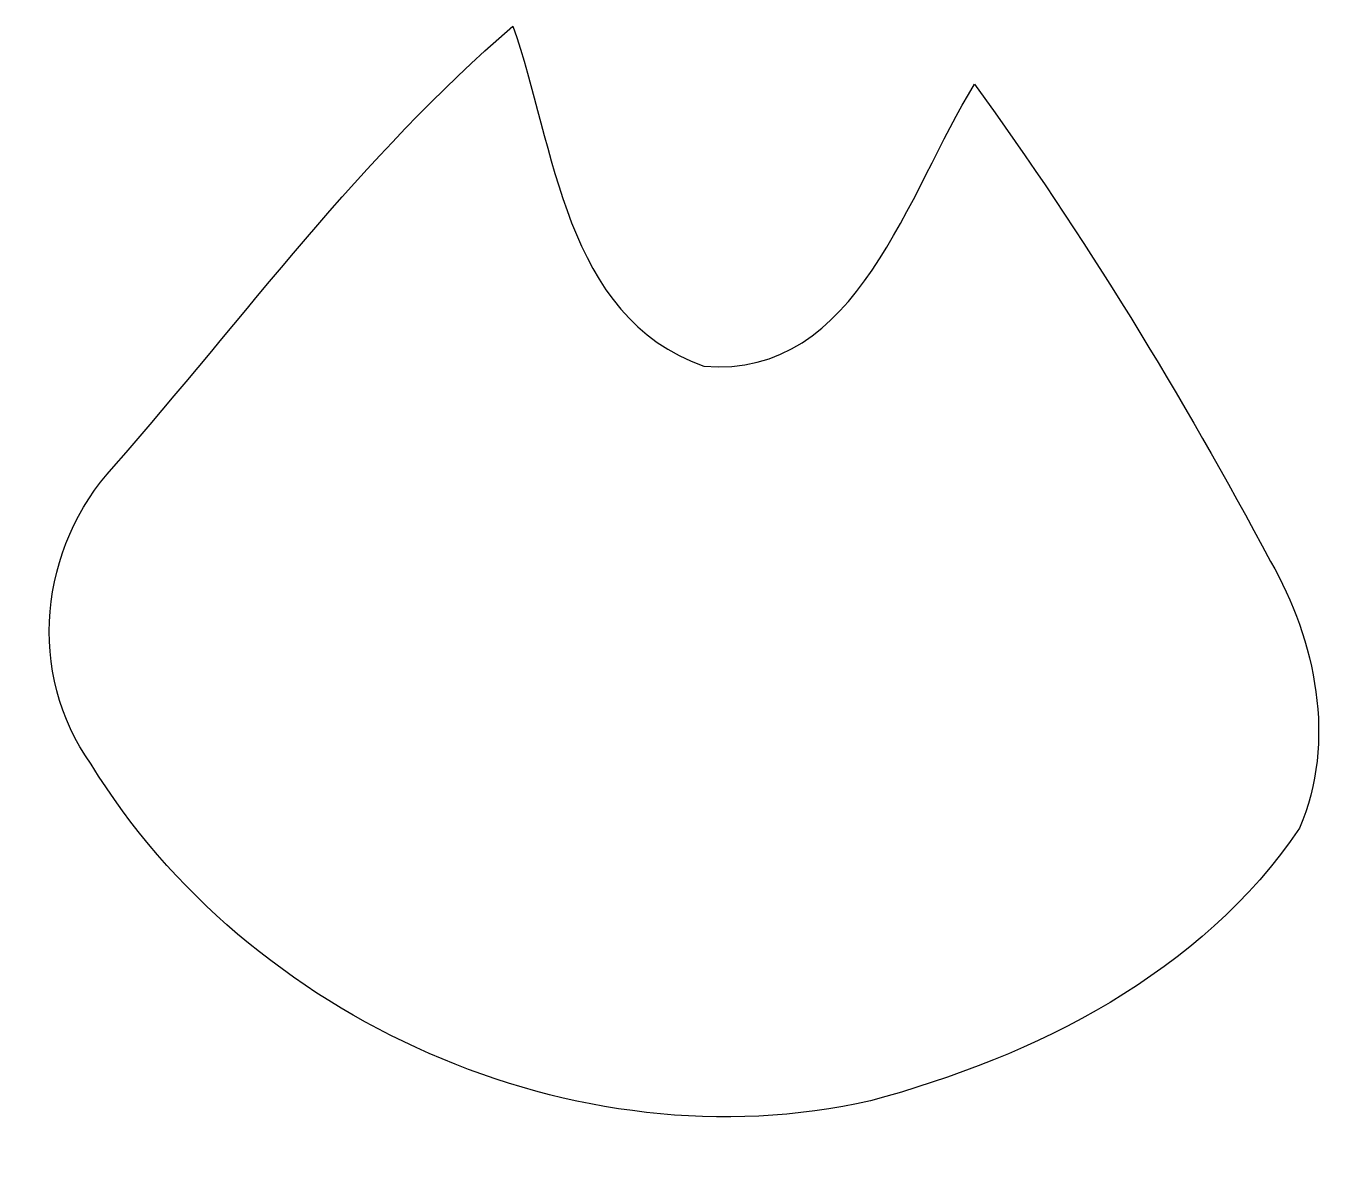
# Model space of a CAD drawing. Header units: centimetres. Extents: x -12.5 to 12.5, y -12.4 to 12.6.
# Drawn here: x -1.914 to -0.733, y -11.991 to -10.963 of the extents above; entities that cross this region are included whole.
import ezdxf

# ---------------------------------------------------------------- set-up
doc = ezdxf.new("R2010")
doc.units = ezdxf.units.CM
doc.header["$MEASUREMENT"] = 0
doc.layers.add('Camada 1', color=7, linetype='Continuous')

msp = doc.modelspace()

# ---------------------------------------------------------------- linework, layer by layer
at = {"layer": 'Camada 1', "color": 156}
msp.add_open_spline([(-1.83515, -11.35979), (-1.83515, -11.35979), (-1.83515, -11.35979), (-1.83515, -11.35979), (-1.83515, -11.35979), (-1.90253, -11.43212), (-1.91416, -11.5464), (-1.85561, -11.6279), (-1.85561, -11.6279), (-1.7145, -11.85791), (-1.41887, -11.99127), (-1.15359, -11.93095), (-1.15359, -11.93095), (-1.00471, -11.89107), (-0.85548, -11.81629), (-0.76694, -11.68541), (-0.76694, -11.68541), (-0.73342, -11.60744), (-0.75247, -11.51643), (-0.79304, -11.44517), (-0.79304, -11.44517), (-0.87277, -11.29629), (-0.96061, -11.15201), (-1.05974, -11.01548), (-1.05974, -11.01548), (-1.11972, -11.11108), (-1.16451, -11.28148), (-1.30352, -11.26949), (-1.30352, -11.26949), (-1.43016, -11.22503), (-1.43756, -11.07122), (-1.47567, -10.96327), (-1.47567, -10.96327), (-1.61183, -11.07968), (-1.71767, -11.22574), (-1.83515, -11.35979)], degree=3, knots=[0, 0, 0, 0, 0.1, 0.1, 0.1, 0.1, 0.2, 0.2, 0.2, 0.2, 0.3, 0.3, 0.3, 0.3, 0.4, 0.4, 0.4, 0.4, 0.5, 0.5, 0.5, 0.5, 0.6, 0.6, 0.6, 0.6, 0.7, 0.7, 0.7, 0.7, 0.8, 0.8, 0.8, 0.8, 1, 1, 1, 1], dxfattribs=at)

doc.saveas('drawing.dxf')
